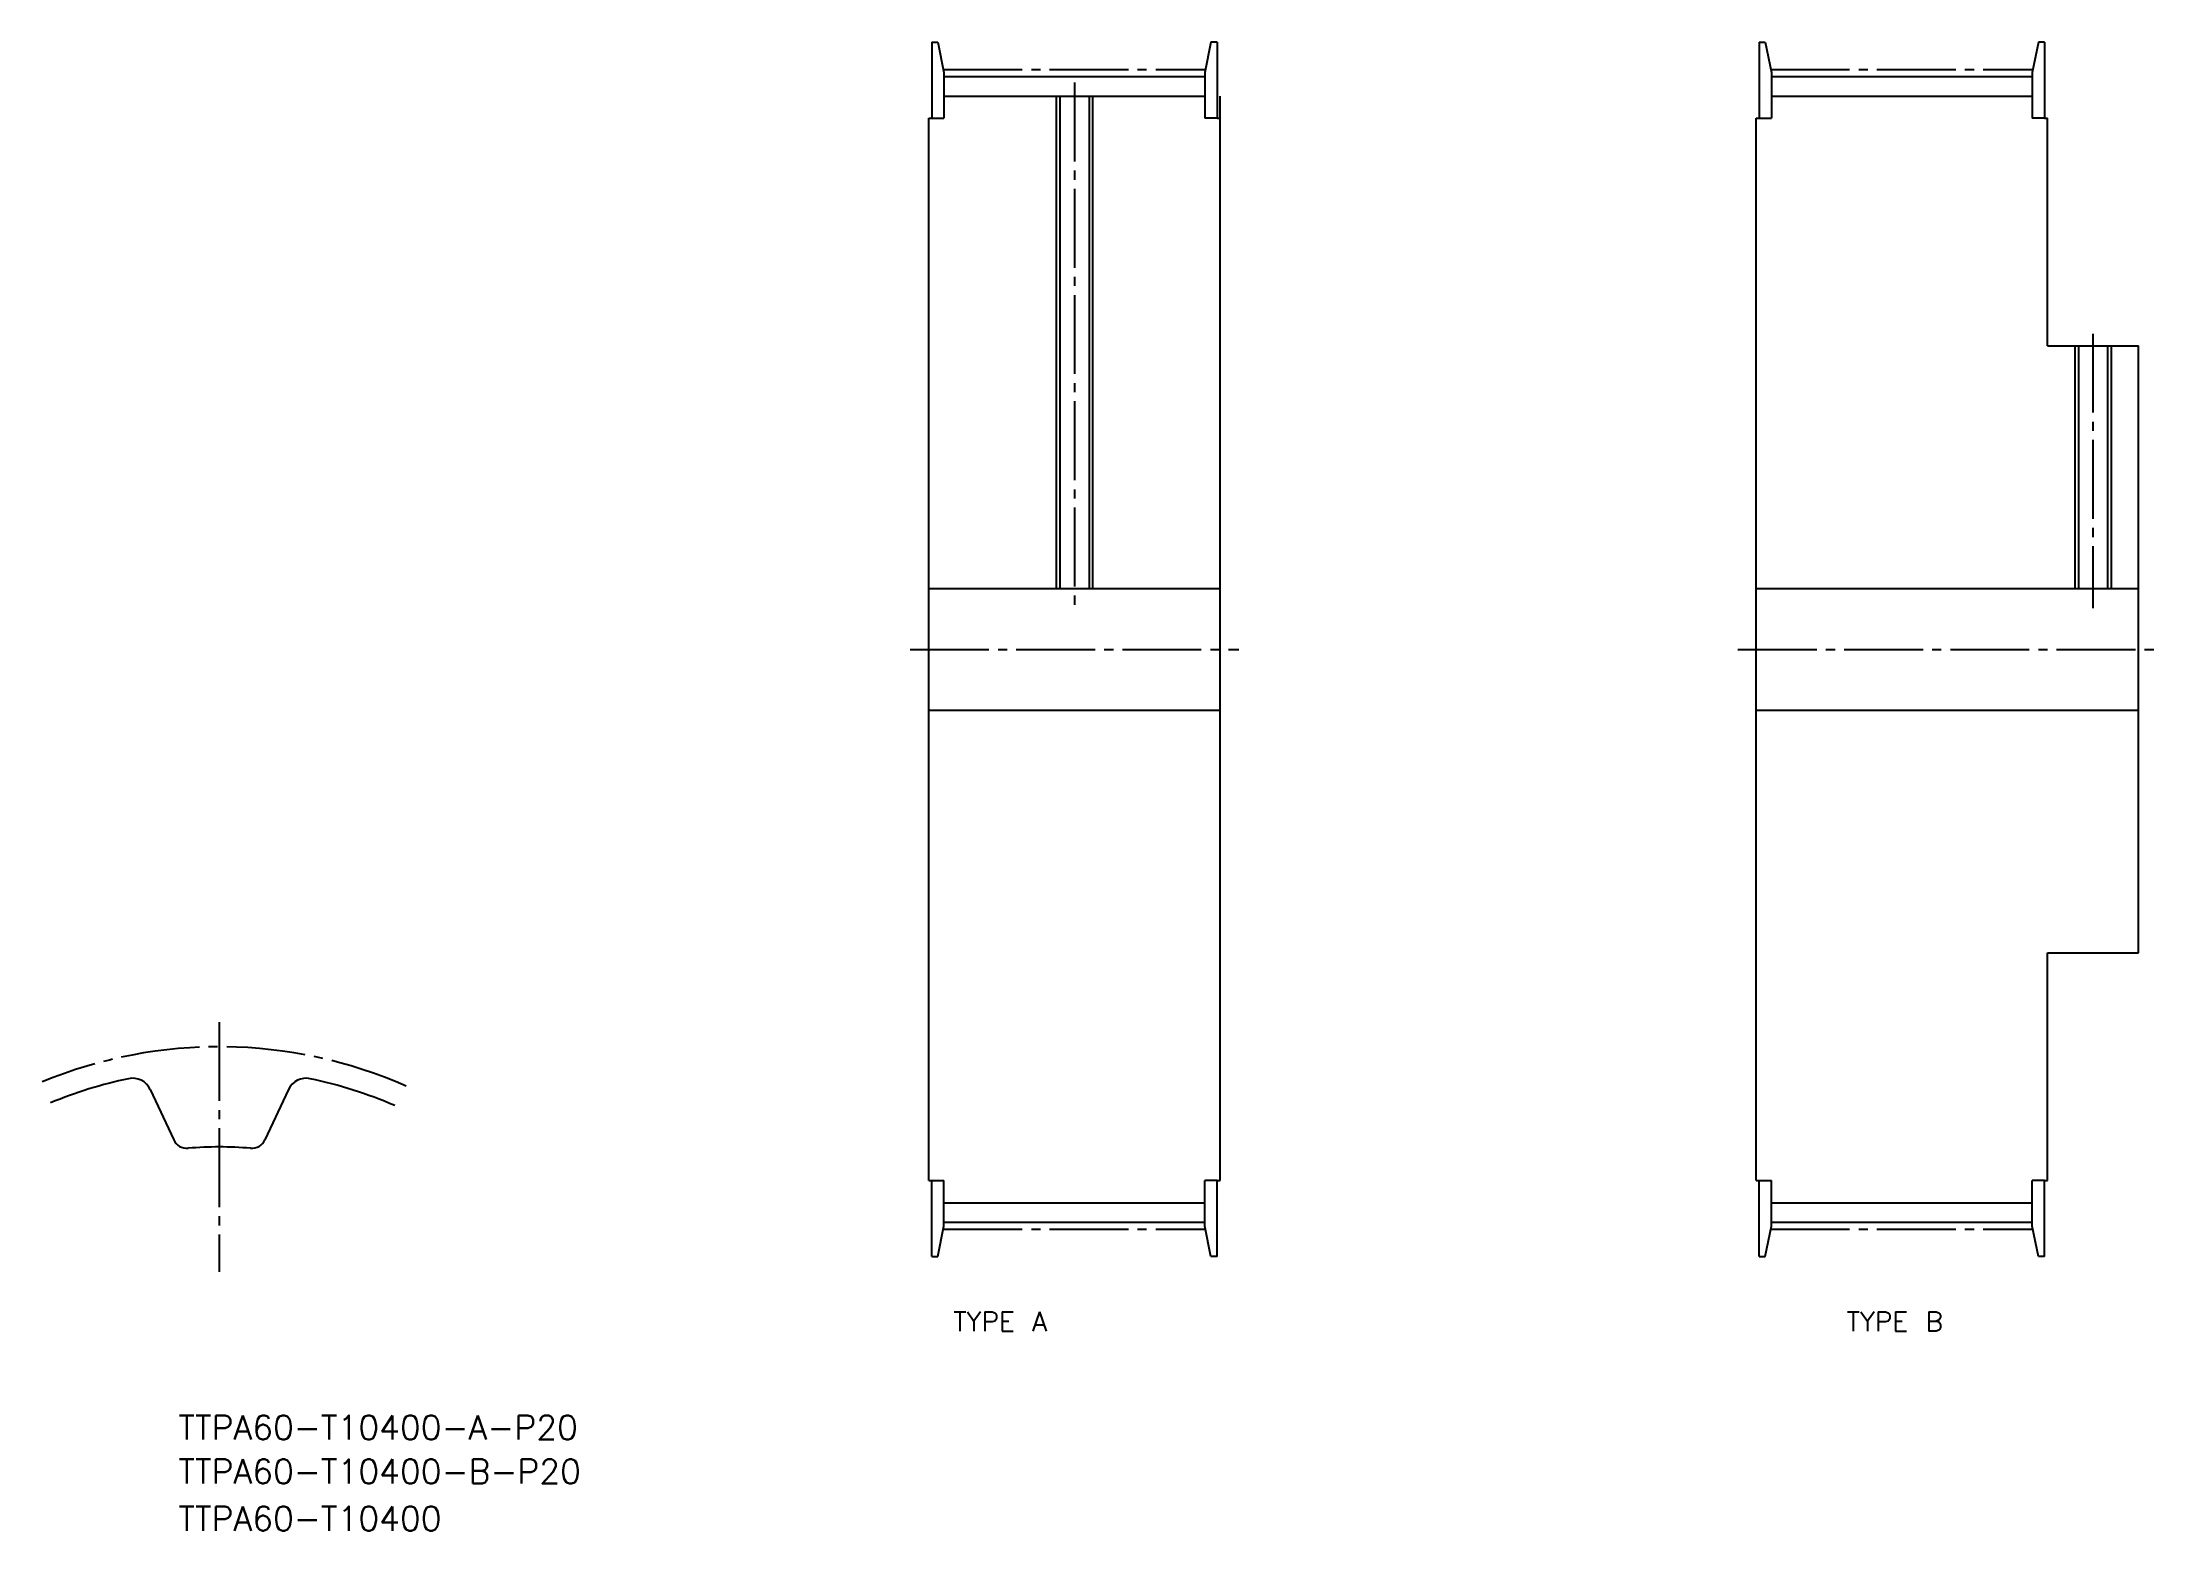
# Model space of a CAD drawing. Extents: x 29 to 377, y 168 to 413.
import ezdxf

# ---------------------------------------------------------------- set-up
doc = ezdxf.new("R2010")
doc.units = 0
doc.linetypes.add('CENTER', pattern=[17.5, 13, -1.5, 1.5, -1.5])
doc.layers.get('0').update_dxf_attribs({"linetype": 'CONTINUOUS'})
doc.layers.add('CENTER', color=1, linetype='CENTER')
doc.styles.get("Standard").update_dxf_attribs({"font": 'txt.shx', "bigfont": '@extfont2.shx'})

msp = doc.modelspace()

# ---------------------------------------------------------------- linework, layer by layer
at = {"color": 7, "linetype": 'CONTINUOUS'}
for p, q in [((175.28, 413.35), (175.28, 400.85)), ((175.28, 413.35), (176.28, 413.35)), ((176.28, 413.35), (177.28, 408.35)), ((221.28, 413.35), (220.28, 408.35)), ((222.28, 413.35), (221.28, 413.35)), ((222.28, 413.35), (222.28, 400.85)), ((311.62, 413.35), (311.62, 400.85)), ((311.62, 413.35), (312.62, 413.35)), ((312.62, 413.35), (313.62, 408.35)), ((357.62, 413.35), (356.62, 408.35)), ((358.62, 413.35), (357.62, 413.35)), ((358.62, 413.35), (358.62, 400.85)), ((177.28, 408.35), (177.28, 400.85)), ((177.28, 407.69), (220.28, 407.69)), ((220.28, 408.35), (220.28, 400.85)), ((313.62, 408.35), (313.62, 400.85)), ((313.62, 407.69), (356.62, 407.69)), ((356.62, 408.35), (356.62, 400.85)), ((177.28, 404.49), (220.28, 404.49)), ((196.38, 404.49), (196.38, 323.35)), ((201.18, 404.49), (201.18, 323.35)), ((222.78, 225.85), (222.78, 404.49)), ((313.62, 404.49), (356.62, 404.49)), ((174.78, 225.85), (174.78, 400.85)), ((174.78, 400.85), (175.28, 400.85)), ((175.28, 400.85), (177.28, 400.85)), ((222.28, 400.85), (220.28, 400.85)), ((222.28, 400.85), (222.78, 400.85)), ((311.12, 225.85), (311.12, 400.85)), ((311.12, 400.85), (311.62, 400.85)), ((311.62, 400.85), (313.62, 400.85)), ((358.62, 400.85), (356.62, 400.85)), ((358.62, 400.85), (359.12, 400.85)), ((359.12, 363.35), (359.12, 400.85)), ((359.12, 363.35), (374.12, 363.35)), ((364.22, 363.35), (364.22, 323.35)), ((369.02, 363.35), (369.02, 323.35)), ((374.12, 263.35), (374.12, 363.35)), ((174.78, 323.35), (222.78, 323.35)), ((311.12, 323.35), (374.12, 323.35)), ((174.78, 303.35), (222.78, 303.35)), ((311.12, 303.35), (374.12, 303.35)), ((359.12, 225.85), (359.12, 263.35)), ((359.12, 263.35), (374.12, 263.35)), ((46.48, 240.85), (50.35, 232.54)), ((69.27, 240.85), (65.39, 232.54)), ((174.78, 225.85), (175.28, 225.85)), ((175.28, 213.35), (175.28, 225.85)), ((175.28, 225.85), (177.28, 225.85)), ((177.28, 218.35), (177.28, 225.85)), ((220.28, 218.35), (220.28, 225.85)), ((222.28, 225.85), (220.28, 225.85)), ((222.28, 225.85), (222.78, 225.85)), ((222.28, 213.35), (222.28, 225.85)), ((311.12, 225.85), (311.62, 225.85)), ((311.62, 213.35), (311.62, 225.85)), ((311.62, 225.85), (313.62, 225.85)), ((313.62, 218.35), (313.62, 225.85)), ((356.62, 218.35), (356.62, 225.85)), ((358.62, 225.85), (356.62, 225.85)), ((358.62, 225.85), (359.12, 225.85)), ((358.62, 213.35), (358.62, 225.85)), ((177.28, 222.2), (220.28, 222.2)), ((313.62, 222.2), (356.62, 222.2)), ((176.28, 213.35), (177.28, 218.35)), ((177.28, 219), (220.28, 219)), ((221.28, 213.35), (220.28, 218.35)), ((312.62, 213.35), (313.62, 218.35)), ((313.62, 219), (356.62, 219)), ((357.62, 213.35), (356.62, 218.35)), ((175.28, 213.35), (176.28, 213.35)), ((222.28, 213.35), (221.28, 213.35)), ((311.62, 213.35), (312.62, 213.35)), ((358.62, 213.35), (357.62, 213.35))]:
    msp.add_line(p, q, dxfattribs=at)
at = {"color": 3, "linetype": 'CONTINUOUS'}
for p, q in [((195.78, 404.49), (195.78, 323.35)), ((201.78, 404.49), (201.78, 323.35)), ((363.62, 363.35), (363.62, 323.35)), ((369.62, 363.35), (369.62, 323.35))]:
    msp.add_line(p, q, dxfattribs=at)
at = {"color": 7, "linetype": 'CONTINUOUS'}
for centre, radius, start, end in [((57.87, 171.49), 72.7, 101.8695, 112.4966), ((43.58, 239.5), 3.2, 25, 101.8695), ((72.17, 239.5), 3.2, 78.1305, 155), ((57.87, 171.49), 72.7, 66.577, 78.1305), ((52.53, 233.56), 2.4, 205, 274.9213), ((57.87, 171.49), 59.9, 85.0787, 94.9213), ((63.22, 233.56), 2.4, 265.0787, 335)]:
    msp.add_arc(centre, radius, start, end, dxfattribs=at)
at = {"layer": 'CENTER'}
for p, q in [((177.18, 408.84), (220.28, 408.84)), ((313.52, 408.84), (356.62, 408.84)), ((198.78, 406.71), (198.78, 320.13)), ((366.62, 365.35), (366.62, 320.13)), ((171.69, 313.35), (225.87, 313.35)), ((308.12, 313.35), (377.12, 313.35)), ((177.18, 217.85), (220.38, 217.85)), ((313.52, 217.85), (356.72, 217.85))]:
    msp.add_line(p, q, dxfattribs=at)
at = {"layer": 'CENTER', "color": 1, "linetype": 'CENTER'}
msp.add_line((57.87, 251.96), (57.87, 210.82), dxfattribs=at)
msp.add_arc((57.87, 171.49), 76.4, 66.2136, 112.4493, dxfattribs=at)

# ---------------------------------------------------------------- texts
at = {"color": 7, "linetype": 'CONTINUOUS'}
for s, p in [('TYPE A', (178.8, 201.04)), ('TYPE B', (326.01, 201.04))]:
    msp.add_text(s, height=3.2, dxfattribs=at).set_placement(p)
for s, p in [('TTPA60-T10400-A-P20', (51.12, 183.18)), ('TTPA60-T10400-B-P20', (51.12, 175.94)), ('TTPA60-T10400', (51.12, 168.18))]:
    msp.add_text(s, height=4).set_placement(p)

doc.saveas('drawing.dxf')
